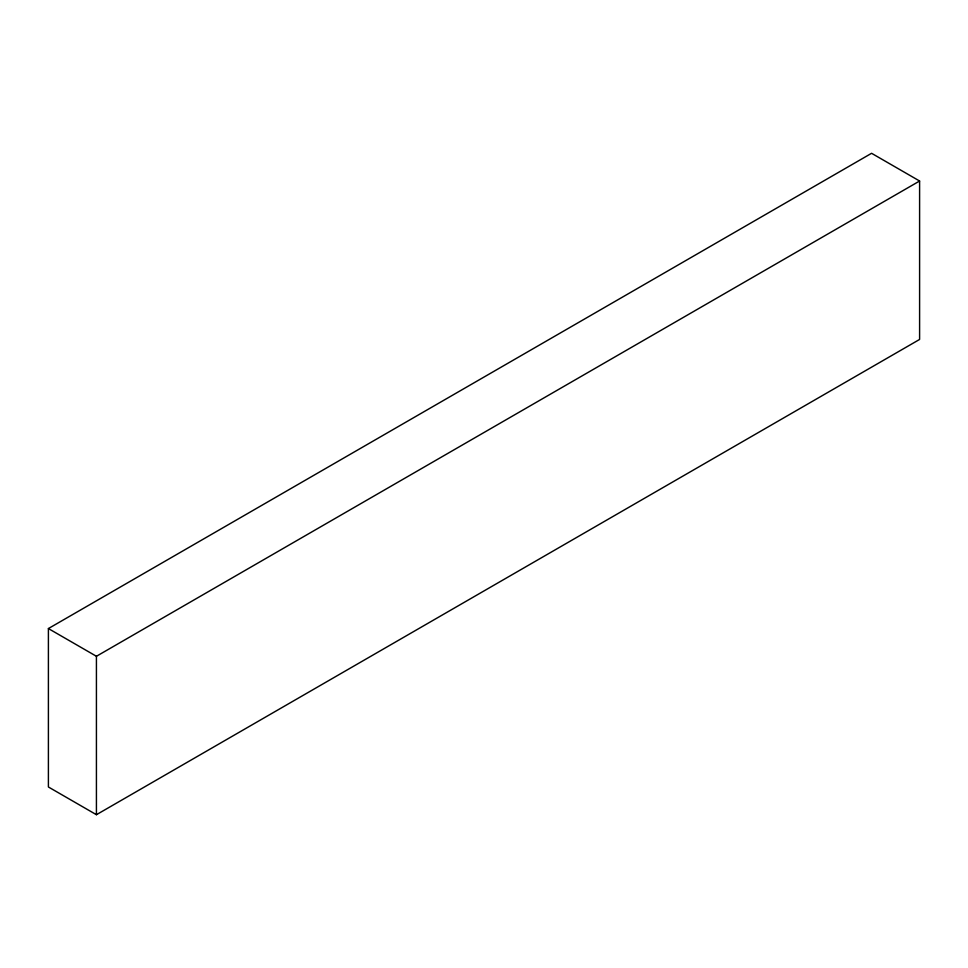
<?xml version="1.0" encoding="UTF-8"?>
<svg xmlns="http://www.w3.org/2000/svg" width="968" height="968" viewBox="0 0 968 968"><rect width="100%" height="100%" fill="white"/><g stroke="black" fill="none" stroke-linecap="round" stroke-linejoin="round"><path stroke-width="1.45" d="M48.4 628.559L871.575 153.295L919.6 181.016L919.6 339.441L96.425 814.705L48.4 786.984L48.4 628.559L96.425 656.28L919.6 181.016M96.425 656.28L96.425 814.705"/></g></svg>
